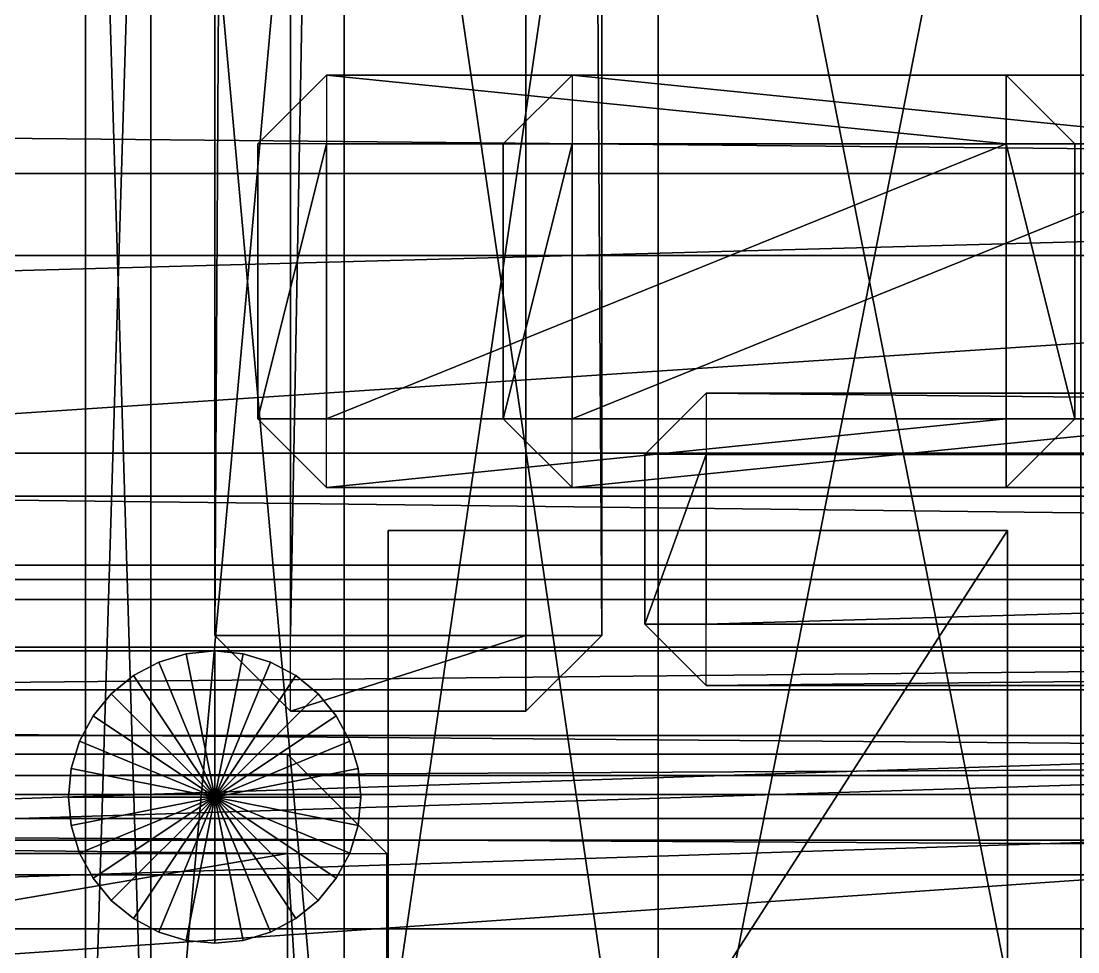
# Model space of a CAD drawing. Header units: millimetres. Extents: x -18 to 4450, y -985 to 970.
# Drawn here: x 2617.5 to 2740.3, y -783 to -674.7 of the extents above; entities that cross this region are included whole.
import ezdxf

# ---------------------------------------------------------------- set-up
doc = ezdxf.new("R2010")
doc.units = ezdxf.units.MM
for name, color, linetype in [('body__left_rear_outer_arch_rounded_skin_facet_7', 40, 'CONTINUOUS'), ('body__left_rear_quarter_panel', 40, 'CONTINUOUS'), ('body__left_rear_quarter_waist_tapered_surface', 40, 'CONTINUOUS'), ('body__left_rear_wheel_arch_shadow', 250, 'CONTINUOUS'), ('body__left_rocker_sill', 40, 'CONTINUOUS'), ('body__left_side_step_board', 7, 'CONTINUOUS'), ('body__left_tub_top_capping', 40, 'CONTINUOUS'), ('hard_top__left_hardtop_lower_side_roll_surface', 8, 'CONTINUOUS'), ('hard_top__left_hardtop_side_panel', 40, 'CONTINUOUS'), ('hard_top__left_hardtop_side_tapered_upper_skin', 40, 'CONTINUOUS'), ('hard_top__rear_hardtop_roof_rib', 7, 'CONTINUOUS'), ('hard_top__rear_left_hardtop_vertical_frame', 9, 'CONTINUOUS'), ('hard_top__white_hardtop_crowned_roof_skin', 7, 'CONTINUOUS'), ('hard_top__white_hardtop_roof', 7, 'CONTINUOUS'), ('interior__rear_left_seat_right_rail', 9, 'CONTINUOUS'), ('running_gear__rear_left_mud_tire_outer_lug_10', 250, 'CONTINUOUS'), ('running_gear__rear_left_mud_tire_outer_lug_8', 250, 'CONTINUOUS'), ('running_gear__rear_left_mud_tire_outer_lug_9', 250, 'CONTINUOUS'), ('running_gear__rear_left_tire_tire', 250, 'CONTINUOUS')]:
    doc.layers.add(name, color=color, linetype=linetype)

msp = doc.modelspace()

# ---------------------------------------------------------------- linework, layer by layer
at = {"layer": 'body__left_rear_outer_arch_rounded_skin_facet_7'}
for points in [[(2660.173416, -846.000016, 688.000023), (2660.173416, -734.000027, 688.000023), (2732.173443, -734.000027, 688.000023)], [(2660.173416, -846.000016, 688.000023), (2732.173443, -734.000027, 688.000023), (2732.173443, -846.000016, 688.000023)], [(2660.173416, -846.000016, 683.960915), (2732.173443, -846.000016, 683.960915), (2732.173443, -734.000027, 683.960915)], [(2660.173416, -846.000016, 683.960915), (2732.173443, -734.000027, 683.960915), (2660.173416, -734.000027, 683.960915)], [(2660.173416, -846.000016, 688.000023), (2660.173416, -846.000016, 683.960915), (2660.173416, -734.000027, 683.960915)], [(2660.173416, -846.000016, 688.000023), (2660.173416, -734.000027, 683.960915), (2660.173416, -734.000027, 688.000023)], [(2660.173416, -734.000027, 688.000023), (2660.173416, -734.000027, 683.960915), (2732.173443, -734.000027, 683.960915)], [(2660.173416, -734.000027, 688.000023), (2732.173443, -734.000027, 683.960915), (2732.173443, -734.000027, 688.000023)], [(2732.173443, -734.000027, 688.000023), (2732.173443, -734.000027, 683.960915), (2732.173443, -846.000016, 683.960915)], [(2732.173443, -734.000027, 688.000023), (2732.173443, -846.000016, 683.960915), (2732.173443, -846.000016, 688.000023)]]:
    msp.add_3dface(points, dxfattribs=at)
at = {"layer": 'body__left_rear_quarter_panel'}
for points in [[(2154.700041, -725.000024, 739.700019), (2154.700041, -725.000024, 1320.299983), (3395.299911, -725.000024, 1320.299983)], [(2154.700041, -725.000024, 739.700019), (3395.299911, -725.000024, 1320.299983), (3395.299911, -725.000024, 739.700019)], [(2154.700041, -725.000024, 739.700019), (2154.700041, -739.700019, 725.000024), (3395.299911, -739.700019, 725.000024)], [(2154.700041, -725.000024, 739.700019), (3395.299911, -739.700019, 725.000024), (3395.299911, -725.000024, 739.700019)], [(2154.700041, -725.000024, 1320.299983), (2154.700041, -739.700019, 1335.000038), (3395.299911, -739.700019, 1335.000038)], [(2154.700041, -725.000024, 1320.299983), (3395.299911, -739.700019, 1335.000038), (3395.299911, -725.000024, 1320.299983)], [(2154.700041, -780.300021, 1335.000038), (3395.299911, -780.300021, 1335.000038), (3395.299911, -739.700019, 1335.000038)], [(2154.700041, -780.300021, 1335.000038), (3395.299911, -739.700019, 1335.000038), (2154.700041, -739.700019, 1335.000038)], [(2154.700041, -780.300021, 725.000024), (2154.700041, -739.700019, 725.000024), (3395.299911, -739.700019, 725.000024)], [(2154.700041, -780.300021, 725.000024), (3395.299911, -739.700019, 725.000024), (3395.299911, -780.300021, 725.000024)], [(2154.700041, -795.000017, 739.700019), (2154.700041, -780.300021, 725.000024), (3395.299911, -780.300021, 725.000024)], [(2154.700041, -795.000017, 739.700019), (3395.299911, -780.300021, 725.000024), (3395.299911, -795.000017, 739.700019)], [(2154.700041, -795.000017, 1320.299983), (2154.700041, -780.300021, 1335.000038), (3395.299911, -780.300021, 1335.000038)], [(2154.700041, -795.000017, 1320.299983), (3395.299911, -780.300021, 1335.000038), (3395.299911, -795.000017, 1320.299983)]]:
    msp.add_3dface(points, dxfattribs=at)
at = {"layer": 'body__left_rear_quarter_waist_tapered_surface'}
for points in [[(1942.000031, -829.999983, 723.999977), (1942.000031, -730.000019, 723.999977), (3384.99999, -730.000019, 745.999992)], [(1942.000031, -829.999983, 723.999977), (3384.99999, -730.000019, 745.999992), (3384.99999, -829.999983, 745.999992)], [(1942.000031, -829.999983, 1304.999948), (3384.99999, -829.999983, 1277.999997), (3384.99999, -730.000019, 1277.999997)], [(1942.000031, -829.999983, 1304.999948), (3384.99999, -730.000019, 1277.999997), (1942.000031, -730.000019, 1304.999948)], [(1942.000031, -730.000019, 723.999977), (1942.000031, -730.000019, 1304.999948), (3384.99999, -730.000019, 1277.999997)], [(1942.000031, -730.000019, 723.999977), (3384.99999, -730.000019, 1277.999997), (3384.99999, -730.000019, 745.999992)]]:
    msp.add_3dface(points, dxfattribs=at)
at = {"layer": 'body__left_rear_wheel_arch_shadow'}
for points in [[(2690.000057, -725.139976, 752.139986), (2697.139978, -717.999995, 752.139986), (2697.139978, -717.999995, 1147.86005)], [(2690.000057, -725.139976, 752.139986), (2697.139978, -717.999995, 1147.86005), (2690.000057, -725.139976, 1147.86005)], [(2690.000057, -725.139976, 752.139986), (2697.139978, -717.999995, 752.139986), (2697.139978, -725.139976, 745.000005)], [(2690.000057, -725.139976, 1147.86005), (2697.139978, -717.999995, 1147.86005), (2697.139978, -725.139976, 1154.999971)], [(2697.139978, -717.999995, 752.139986), (2697.139978, -717.999995, 1147.86005), (3372.859955, -717.999995, 1147.86005)], [(2697.139978, -717.999995, 752.139986), (3372.859955, -717.999995, 1147.86005), (3372.859955, -717.999995, 752.139986)], [(2697.139978, -717.999995, 752.139986), (2697.139978, -725.139976, 745.000005), (3372.859955, -725.139976, 745.000005)], [(2697.139978, -717.999995, 752.139986), (3372.859955, -725.139976, 745.000005), (3372.859955, -717.999995, 752.139986)], [(2697.139978, -717.999995, 1147.86005), (2697.139978, -725.139976, 1154.999971), (3372.859955, -725.139976, 1154.999971)], [(2697.139978, -717.999995, 1147.86005), (3372.859955, -725.139976, 1154.999971), (3372.859955, -717.999995, 1147.86005)], [(2690.000057, -744.859993, 752.139986), (2690.000057, -744.859993, 1147.86005), (2690.000057, -725.139976, 1147.86005)], [(2690.000057, -744.859993, 752.139986), (2690.000057, -725.139976, 1147.86005), (2690.000057, -725.139976, 752.139986)], [(2690.000057, -744.859993, 752.139986), (2697.139978, -744.859993, 745.000005), (2697.139978, -725.139976, 745.000005)], [(2690.000057, -744.859993, 752.139986), (2697.139978, -725.139976, 745.000005), (2690.000057, -725.139976, 752.139986)], [(2690.000057, -744.859993, 1147.86005), (2697.139978, -744.859993, 1154.999971), (2697.139978, -725.139976, 1154.999971)], [(2690.000057, -744.859993, 1147.86005), (2697.139978, -725.139976, 1154.999971), (2690.000057, -725.139976, 1147.86005)], [(2697.139978, -744.859993, 1154.999971), (3372.859955, -744.859993, 1154.999971), (3372.859955, -725.139976, 1154.999971)], [(2697.139978, -744.859993, 1154.999971), (3372.859955, -725.139976, 1154.999971), (2697.139978, -725.139976, 1154.999971)], [(2697.139978, -744.859993, 745.000005), (2697.139978, -725.139976, 745.000005), (3372.859955, -725.139976, 745.000005)], [(2697.139978, -744.859993, 745.000005), (3372.859955, -725.139976, 745.000005), (3372.859955, -744.859993, 745.000005)], [(2690.000057, -744.859993, 752.139986), (2697.139978, -751.999974, 752.139986), (2697.139978, -751.999974, 1147.86005)], [(2690.000057, -744.859993, 752.139986), (2697.139978, -751.999974, 1147.86005), (2690.000057, -744.859993, 1147.86005)], [(2690.000057, -744.859993, 752.139986), (2697.139978, -751.999974, 752.139986), (2697.139978, -744.859993, 745.000005)], [(2690.000057, -744.859993, 1147.86005), (2697.139978, -751.999974, 1147.86005), (2697.139978, -744.859993, 1154.999971)], [(2697.139978, -751.999974, 752.139986), (2697.139978, -744.859993, 745.000005), (3372.859955, -744.859993, 745.000005)], [(2697.139978, -751.999974, 752.139986), (3372.859955, -744.859993, 745.000005), (3372.859955, -751.999974, 752.139986)], [(2697.139978, -751.999974, 1147.86005), (2697.139978, -744.859993, 1154.999971), (3372.859955, -744.859993, 1154.999971)], [(2697.139978, -751.999974, 1147.86005), (3372.859955, -744.859993, 1154.999971), (3372.859955, -751.999974, 1147.86005)], [(2697.139978, -751.999974, 752.139986), (3372.859955, -751.999974, 752.139986), (3372.859955, -751.999974, 1147.86005)], [(2697.139978, -751.999974, 752.139986), (3372.859955, -751.999974, 1147.86005), (2697.139978, -751.999974, 1147.86005)]]:
    msp.add_3dface(points, dxfattribs=at)
at = {"layer": 'body__left_rocker_sill'}
for points in [[(1019.950032, -672.500014, 684.949994), (1019.950032, -692.449987, 665.000021), (3030.050039, -692.449987, 665.000021)], [(1019.950032, -672.500014, 684.949994), (3030.050039, -692.449987, 665.000021), (3030.050039, -672.500014, 684.949994)], [(1019.950032, -672.500014, 800.05002), (1019.950032, -692.449987, 819.999993), (3030.050039, -692.449987, 819.999993)], [(1019.950032, -672.500014, 800.05002), (3030.050039, -692.449987, 819.999993), (3030.050039, -672.500014, 800.05002)], [(1019.950032, -747.550011, 819.999993), (3030.050039, -747.550011, 819.999993), (3030.050039, -692.449987, 819.999993)], [(1019.950032, -747.550011, 819.999993), (3030.050039, -692.449987, 819.999993), (1019.950032, -692.449987, 819.999993)], [(1019.950032, -747.550011, 665.000021), (1019.950032, -692.449987, 665.000021), (3030.050039, -692.449987, 665.000021)], [(1019.950032, -747.550011, 665.000021), (3030.050039, -692.449987, 665.000021), (3030.050039, -747.550011, 665.000021)], [(1019.950032, -767.499983, 684.949994), (1019.950032, -747.550011, 665.000021), (3030.050039, -747.550011, 665.000021)], [(1019.950032, -767.499983, 684.949994), (3030.050039, -747.550011, 665.000021), (3030.050039, -767.499983, 684.949994)], [(1019.950032, -767.499983, 800.05002), (1019.950032, -747.550011, 819.999993), (3030.050039, -747.550011, 819.999993)], [(1019.950032, -767.499983, 800.05002), (3030.050039, -747.550011, 819.999993), (3030.050039, -767.499983, 800.05002)], [(1019.950032, -767.499983, 684.949994), (3030.050039, -767.499983, 684.949994), (3030.050039, -767.499983, 800.05002)], [(1019.950032, -767.499983, 684.949994), (3030.050039, -767.499983, 800.05002), (1019.950032, -767.499983, 800.05002)]]:
    msp.add_3dface(points, dxfattribs=at)
at = {"layer": 'body__left_side_step_board'}
for points in [[(1551.550031, -759.99999, 631.550014), (1551.550031, -759.99999, 663.450003), (2648.449898, -759.99999, 663.450003)], [(1551.550031, -759.99999, 631.550014), (2648.449898, -759.99999, 663.450003), (2648.449898, -759.99999, 631.550014)], [(1551.550031, -759.99999, 631.550014), (1551.550031, -771.55, 620.000005), (2648.449898, -771.55, 620.000005)], [(1551.550031, -759.99999, 631.550014), (2648.449898, -771.55, 620.000005), (2648.449898, -759.99999, 631.550014)], [(1551.550031, -759.99999, 663.450003), (1551.550031, -771.55, 675.000012), (2648.449898, -771.55, 675.000012)], [(1551.550031, -759.99999, 663.450003), (2648.449898, -771.55, 675.000012), (2648.449898, -759.99999, 663.450003)], [(2660.000086, -771.55, 631.550014), (2648.449898, -759.99999, 631.550014), (2648.449898, -759.99999, 663.450003)], [(2660.000086, -771.55, 631.550014), (2648.449898, -759.99999, 663.450003), (2660.000086, -771.55, 663.450003)], [(2660.000086, -771.55, 631.550014), (2648.449898, -759.99999, 631.550014), (2648.449898, -771.55, 620.000005)], [(2660.000086, -771.55, 663.450003), (2648.449898, -759.99999, 663.450003), (2648.449898, -771.55, 675.000012)], [(1551.550031, -958.450019, 675.000012), (2648.449898, -958.450019, 675.000012), (2648.449898, -771.55, 675.000012)], [(1551.550031, -958.450019, 675.000012), (2648.449898, -771.55, 675.000012), (1551.550031, -771.55, 675.000012)], [(1551.550031, -958.450019, 620.000005), (1551.550031, -771.55, 620.000005), (2648.449898, -771.55, 620.000005)], [(1551.550031, -958.450019, 620.000005), (2648.449898, -771.55, 620.000005), (2648.449898, -958.450019, 620.000005)], [(2660.000086, -958.450019, 631.550014), (2648.449898, -958.450019, 620.000005), (2648.449898, -771.55, 620.000005)], [(2660.000086, -958.450019, 631.550014), (2648.449898, -771.55, 620.000005), (2660.000086, -771.55, 631.550014)], [(2660.000086, -958.450019, 663.450003), (2648.449898, -958.450019, 675.000012), (2648.449898, -771.55, 675.000012)], [(2660.000086, -958.450019, 663.450003), (2648.449898, -771.55, 675.000012), (2660.000086, -771.55, 663.450003)], [(2660.000086, -958.450019, 631.550014), (2660.000086, -771.55, 631.550014), (2660.000086, -771.55, 663.450003)], [(2660.000086, -958.450019, 631.550014), (2660.000086, -771.55, 663.450003), (2660.000086, -958.450019, 663.450003)]]:
    msp.add_3dface(points, dxfattribs=at)
at = {"layer": 'body__left_tub_top_capping'}
for points in [[(1972.180009, -752.499998, 1334.179997), (1972.180009, -752.499998, 1367.820024), (3477.81992, -752.499998, 1367.820024)], [(1972.180009, -752.499998, 1334.179997), (3477.81992, -752.499998, 1367.820024), (3477.81992, -752.499998, 1334.179997)], [(1972.180009, -752.499998, 1334.179997), (1972.180009, -764.680028, 1322.000027), (3477.81992, -764.680028, 1322.000027)], [(1972.180009, -752.499998, 1334.179997), (3477.81992, -764.680028, 1322.000027), (3477.81992, -752.499998, 1334.179997)], [(1972.180009, -752.499998, 1367.820024), (1972.180009, -764.680028, 1379.999995), (3477.81992, -764.680028, 1379.999995)], [(1972.180009, -752.499998, 1367.820024), (3477.81992, -764.680028, 1379.999995), (3477.81992, -752.499998, 1367.820024)], [(1972.180009, -845.319986, 1379.999995), (3477.81992, -845.319986, 1379.999995), (3477.81992, -764.680028, 1379.999995)], [(1972.180009, -845.319986, 1379.999995), (3477.81992, -764.680028, 1379.999995), (1972.180009, -764.680028, 1379.999995)], [(1972.180009, -845.319986, 1322.000027), (1972.180009, -764.680028, 1322.000027), (3477.81992, -764.680028, 1322.000027)], [(1972.180009, -845.319986, 1322.000027), (3477.81992, -764.680028, 1322.000027), (3477.81992, -845.319986, 1322.000027)]]:
    msp.add_3dface(points, dxfattribs=at)
at = {"layer": 'hard_top__left_hardtop_lower_side_roll_surface'}
for points in [[(1225.000024, -811.999977, 1259.99999), (1225.000024, -741.999984, 1259.99999), (3414.999962, -741.999984, 1258.000016)], [(1225.000024, -811.999977, 1259.99999), (3414.999962, -741.999984, 1258.000016), (3414.999962, -811.999977, 1258.000016)], [(1225.000024, -811.999977, 1345.000029), (3414.999962, -811.999977, 1332.000017), (3414.999962, -741.999984, 1332.000017)], [(1225.000024, -811.999977, 1345.000029), (3414.999962, -741.999984, 1332.000017), (1225.000024, -741.999984, 1345.000029)], [(1225.000024, -741.999984, 1259.99999), (1225.000024, -741.999984, 1345.000029), (3414.999962, -741.999984, 1332.000017)], [(1225.000024, -741.999984, 1259.99999), (3414.999962, -741.999984, 1332.000017), (3414.999962, -741.999984, 1258.000016)]]:
    msp.add_3dface(points, dxfattribs=at)
at = {"layer": 'hard_top__left_hardtop_side_panel'}
for points in [[(1251.549959, -762.499988, 1331.550002), (1251.549959, -762.499988, 1898.450017), (3428.450108, -762.499988, 1898.450017)], [(1251.549959, -762.499988, 1331.550002), (3428.450108, -762.499988, 1898.450017), (3428.450108, -762.499988, 1331.550002)], [(1251.549959, -762.499988, 1331.550002), (1251.549959, -774.049997, 1320.000052), (3428.450108, -774.049997, 1320.000052)], [(1251.549959, -762.499988, 1331.550002), (3428.450108, -774.049997, 1320.000052), (3428.450108, -762.499988, 1331.550002)], [(1251.549959, -762.499988, 1898.450017), (1251.549959, -774.049997, 1909.999967), (3428.450108, -774.049997, 1909.999967)], [(1251.549959, -762.499988, 1898.450017), (3428.450108, -774.049997, 1909.999967), (3428.450108, -762.499988, 1898.450017)], [(1251.549959, -805.949986, 1909.999967), (3428.450108, -805.949986, 1909.999967), (3428.450108, -774.049997, 1909.999967)], [(1251.549959, -805.949986, 1909.999967), (3428.450108, -774.049997, 1909.999967), (1251.549959, -774.049997, 1909.999967)], [(1251.549959, -805.949986, 1320.000052), (1251.549959, -774.049997, 1320.000052), (3428.450108, -774.049997, 1320.000052)], [(1251.549959, -805.949986, 1320.000052), (3428.450108, -774.049997, 1320.000052), (3428.450108, -805.949986, 1320.000052)]]:
    msp.add_3dface(points, dxfattribs=at)
at = {"layer": 'hard_top__left_hardtop_side_tapered_upper_skin'}
for points in [[(1212.000012, -819.999993, 1307.999969), (1212.000012, -748.000026, 1307.999969), (3424.999952, -748.000026, 1299.999952)], [(1212.000012, -819.999993, 1307.999969), (3424.999952, -748.000026, 1299.999952), (3424.999952, -819.999993, 1299.999952)], [(1212.000012, -819.999993, 1789.999962), (3424.999952, -819.999993, 1781.999946), (3424.999952, -748.000026, 1781.999946)], [(1212.000012, -819.999993, 1789.999962), (3424.999952, -748.000026, 1781.999946), (1212.000012, -748.000026, 1789.999962)], [(1212.000012, -748.000026, 1307.999969), (1212.000012, -748.000026, 1789.999962), (3424.999952, -748.000026, 1781.999946)], [(1212.000012, -748.000026, 1307.999969), (3424.999952, -748.000026, 1781.999946), (3424.999952, -748.000026, 1299.999952)]]:
    msp.add_3dface(points, dxfattribs=at)
at = {"layer": 'hard_top__rear_hardtop_roof_rib'}
for points in [[(2640.000105, -746.179998, 1818.82), (2640.000105, -746.179998, 1843.179941), (2640.000105, 746.179998, 1843.179941)], [(2640.000105, -746.179998, 1818.82), (2640.000105, 746.179998, 1843.179941), (2640.000105, 746.179998, 1818.82)], [(2640.000105, -746.179998, 1818.82), (2648.819923, -746.179998, 1809.999943), (2648.819923, 746.179998, 1809.999943)], [(2640.000105, -746.179998, 1818.82), (2648.819923, 746.179998, 1809.999943), (2640.000105, 746.179998, 1818.82)], [(2640.000105, -746.179998, 1843.179941), (2648.819923, -746.179998, 1851.999998), (2648.819923, 746.179998, 1851.999998)], [(2640.000105, -746.179998, 1843.179941), (2648.819923, 746.179998, 1851.999998), (2640.000105, 746.179998, 1843.179941)], [(2648.819923, -746.179998, 1851.999998), (2676.179886, -746.179998, 1851.999998), (2676.179886, 746.179998, 1851.999998)], [(2648.819923, -746.179998, 1851.999998), (2676.179886, 746.179998, 1851.999998), (2648.819923, 746.179998, 1851.999998)], [(2648.819923, -746.179998, 1809.999943), (2648.819923, 746.179998, 1809.999943), (2676.179886, 746.179998, 1809.999943)], [(2648.819923, -746.179998, 1809.999943), (2676.179886, 746.179998, 1809.999943), (2676.179886, -746.179998, 1809.999943)], [(2684.999943, -746.179998, 1818.82), (2676.179886, -746.179998, 1809.999943), (2676.179886, 746.179998, 1809.999943)], [(2684.999943, -746.179998, 1818.82), (2676.179886, 746.179998, 1809.999943), (2684.999943, 746.179998, 1818.82)], [(2684.999943, -746.179998, 1843.179941), (2676.179886, -746.179998, 1851.999998), (2676.179886, 746.179998, 1851.999998)], [(2684.999943, -746.179998, 1843.179941), (2676.179886, 746.179998, 1851.999998), (2684.999943, 746.179998, 1843.179941)], [(2684.999943, -746.179998, 1818.82), (2684.999943, 746.179998, 1818.82), (2684.999943, 746.179998, 1843.179941)], [(2684.999943, -746.179998, 1818.82), (2684.999943, 746.179998, 1843.179941), (2684.999943, -746.179998, 1843.179941)], [(2640.000105, -746.179998, 1818.82), (2648.819923, -754.999995, 1818.82), (2648.819923, -754.999995, 1843.179941)], [(2640.000105, -746.179998, 1818.82), (2648.819923, -754.999995, 1843.179941), (2640.000105, -746.179998, 1843.179941)], [(2640.000105, -746.179998, 1818.82), (2648.819923, -754.999995, 1818.82), (2648.819923, -746.179998, 1809.999943)], [(2640.000105, -746.179998, 1843.179941), (2648.819923, -754.999995, 1843.179941), (2648.819923, -746.179998, 1851.999998)], [(2648.819923, -754.999995, 1818.82), (2648.819923, -746.179998, 1809.999943), (2676.179886, -746.179998, 1809.999943)], [(2648.819923, -754.999995, 1818.82), (2676.179886, -746.179998, 1809.999943), (2676.179886, -754.999995, 1818.82)], [(2648.819923, -754.999995, 1843.179941), (2648.819923, -746.179998, 1851.999998), (2676.179886, -746.179998, 1851.999998)], [(2648.819923, -754.999995, 1843.179941), (2676.179886, -746.179998, 1851.999998), (2676.179886, -754.999995, 1843.179941)], [(2684.999943, -746.179998, 1818.82), (2676.179886, -754.999995, 1818.82), (2676.179886, -754.999995, 1843.179941)], [(2684.999943, -746.179998, 1818.82), (2676.179886, -754.999995, 1843.179941), (2684.999943, -746.179998, 1843.179941)], [(2684.999943, -746.179998, 1818.82), (2676.179886, -754.999995, 1818.82), (2676.179886, -746.179998, 1809.999943)], [(2684.999943, -746.179998, 1843.179941), (2676.179886, -754.999995, 1843.179941), (2676.179886, -746.179998, 1851.999998)], [(2648.819923, -754.999995, 1818.82), (2676.179886, -754.999995, 1818.82), (2676.179886, -754.999995, 1843.179941)], [(2648.819923, -754.999995, 1818.82), (2676.179886, -754.999995, 1843.179941), (2648.819923, -754.999995, 1843.179941)]]:
    msp.add_3dface(points, dxfattribs=at)
at = {"layer": 'hard_top__rear_left_hardtop_vertical_frame'}
for points in [[(2640.000105, -748.000026, 1129.999995), (2640.000105, -748.000026, 1769.999981), (2636.683464, -748.326659, 1769.999981)], [(2640.000105, -748.000026, 1129.999995), (2636.683464, -748.326659, 1769.999981), (2636.683464, -748.326659, 1129.999995)], [(2640.000105, -764.999986, 1129.999995), (2636.683464, -748.326659, 1129.999995), (2640.000105, -748.000026, 1129.999995)], [(2640.000105, -764.999986, 1769.999981), (2640.000105, -748.000026, 1769.999981), (2636.683464, -748.326659, 1769.999981)], [(2643.316507, -748.326659, 1129.999995), (2643.316507, -748.326659, 1769.999981), (2640.000105, -748.000026, 1769.999981)], [(2643.316507, -748.326659, 1129.999995), (2640.000105, -748.000026, 1769.999981), (2640.000105, -748.000026, 1129.999995)], [(2640.000105, -764.999986, 1129.999995), (2640.000105, -748.000026, 1129.999995), (2643.316507, -748.326659, 1129.999995)], [(2640.000105, -764.999986, 1769.999981), (2643.316507, -748.326659, 1769.999981), (2640.000105, -748.000026, 1769.999981)], [(2633.494377, -749.294043, 1129.999995), (2633.494377, -749.294043, 1769.999981), (2630.555391, -750.865042, 1769.999981)], [(2633.494377, -749.294043, 1129.999995), (2630.555391, -750.865042, 1769.999981), (2630.555391, -750.865042, 1129.999995)], [(2640.000105, -764.999986, 1129.999995), (2630.555391, -750.865042, 1129.999995), (2633.494377, -749.294043, 1129.999995)], [(2640.000105, -764.999986, 1769.999981), (2633.494377, -749.294043, 1769.999981), (2630.555391, -750.865042, 1769.999981)], [(2636.683464, -748.326659, 1129.999995), (2636.683464, -748.326659, 1769.999981), (2633.494377, -749.294043, 1769.999981)], [(2636.683464, -748.326659, 1129.999995), (2633.494377, -749.294043, 1769.999981), (2633.494377, -749.294043, 1129.999995)], [(2640.000105, -764.999986, 1129.999995), (2633.494377, -749.294043, 1129.999995), (2636.683464, -748.326659, 1129.999995)], [(2640.000105, -764.999986, 1769.999981), (2636.683464, -748.326659, 1769.999981), (2633.494377, -749.294043, 1769.999981)], [(2640.000105, -764.999986, 1129.999995), (2643.316507, -748.326659, 1129.999995), (2646.505594, -749.294043, 1129.999995)], [(2640.000105, -764.999986, 1769.999981), (2646.505594, -749.294043, 1769.999981), (2643.316507, -748.326659, 1769.999981)], [(2640.000105, -764.999986, 1129.999995), (2646.505594, -749.294043, 1129.999995), (2649.44458, -750.865042, 1129.999995)], [(2640.000105, -764.999986, 1769.999981), (2649.44458, -750.865042, 1769.999981), (2646.505594, -749.294043, 1769.999981)], [(2646.505594, -749.294043, 1129.999995), (2646.505594, -749.294043, 1769.999981), (2643.316507, -748.326659, 1769.999981)], [(2646.505594, -749.294043, 1129.999995), (2643.316507, -748.326659, 1769.999981), (2643.316507, -748.326659, 1129.999995)], [(2649.44458, -750.865042, 1129.999995), (2649.44458, -750.865042, 1769.999981), (2646.505594, -749.294043, 1769.999981)], [(2649.44458, -750.865042, 1129.999995), (2646.505594, -749.294043, 1769.999981), (2646.505594, -749.294043, 1129.999995)], [(2630.555391, -750.865042, 1129.999995), (2630.555391, -750.865042, 1769.999981), (2627.979279, -752.979159, 1769.999981)], [(2630.555391, -750.865042, 1129.999995), (2627.979279, -752.979159, 1769.999981), (2627.979279, -752.979159, 1129.999995)], [(2640.000105, -764.999986, 1129.999995), (2627.979279, -752.979159, 1129.999995), (2630.555391, -750.865042, 1129.999995)], [(2640.000105, -764.999986, 1769.999981), (2630.555391, -750.865042, 1769.999981), (2627.979279, -752.979159, 1769.999981)], [(2640.000105, -764.999986, 1129.999995), (2649.44458, -750.865042, 1129.999995), (2652.020931, -752.979159, 1129.999995)], [(2640.000105, -764.999986, 1769.999981), (2652.020931, -752.979159, 1769.999981), (2649.44458, -750.865042, 1769.999981)], [(2652.020931, -752.979159, 1129.999995), (2652.020931, -752.979159, 1769.999981), (2649.44458, -750.865042, 1769.999981)], [(2652.020931, -752.979159, 1129.999995), (2649.44458, -750.865042, 1769.999981), (2649.44458, -750.865042, 1129.999995)], [(2627.979279, -752.979159, 1129.999995), (2627.979279, -752.979159, 1769.999981), (2625.864983, -755.555332, 1769.999981)], [(2627.979279, -752.979159, 1129.999995), (2625.864983, -755.555332, 1769.999981), (2625.864983, -755.555332, 1129.999995)], [(2640.000105, -764.999986, 1129.999995), (2625.864983, -755.555332, 1129.999995), (2627.979279, -752.979159, 1129.999995)], [(2640.000105, -764.999986, 1769.999981), (2627.979279, -752.979159, 1769.999981), (2625.864983, -755.555332, 1769.999981)], [(2640.000105, -764.999986, 1129.999995), (2652.020931, -752.979159, 1129.999995), (2654.134989, -755.555332, 1129.999995)], [(2640.000105, -764.999986, 1769.999981), (2654.134989, -755.555332, 1769.999981), (2652.020931, -752.979159, 1769.999981)], [(2654.134989, -755.555332, 1129.999995), (2654.134989, -755.555332, 1769.999981), (2652.020931, -752.979159, 1769.999981)], [(2654.134989, -755.555332, 1129.999995), (2652.020931, -752.979159, 1769.999981), (2652.020931, -752.979159, 1129.999995)], [(2625.864983, -755.555332, 1129.999995), (2625.864983, -755.555332, 1769.999981), (2624.294043, -758.494377, 1769.999981)], [(2625.864983, -755.555332, 1129.999995), (2624.294043, -758.494377, 1769.999981), (2624.294043, -758.494377, 1129.999995)], [(2640.000105, -764.999986, 1129.999995), (2624.294043, -758.494377, 1129.999995), (2625.864983, -755.555332, 1129.999995)], [(2640.000105, -764.999986, 1769.999981), (2625.864983, -755.555332, 1769.999981), (2624.294043, -758.494377, 1769.999981)], [(2640.000105, -764.999986, 1129.999995), (2654.134989, -755.555332, 1129.999995), (2655.705929, -758.494377, 1129.999995)], [(2640.000105, -764.999986, 1769.999981), (2655.705929, -758.494377, 1769.999981), (2654.134989, -755.555332, 1769.999981)], [(2655.705929, -758.494377, 1129.999995), (2655.705929, -758.494377, 1769.999981), (2654.134989, -755.555332, 1769.999981)], [(2655.705929, -758.494377, 1129.999995), (2654.134989, -755.555332, 1769.999981), (2654.134989, -755.555332, 1129.999995)], [(2624.294043, -758.494377, 1129.999995), (2624.294043, -758.494377, 1769.999981), (2623.32654, -761.683464, 1769.999981)], [(2624.294043, -758.494377, 1129.999995), (2623.32654, -761.683464, 1769.999981), (2623.32654, -761.683464, 1129.999995)], [(2640.000105, -764.999986, 1129.999995), (2623.32654, -761.683464, 1129.999995), (2624.294043, -758.494377, 1129.999995)], [(2640.000105, -764.999986, 1769.999981), (2624.294043, -758.494377, 1769.999981), (2623.32654, -761.683464, 1769.999981)], [(2640.000105, -764.999986, 1129.999995), (2655.705929, -758.494377, 1129.999995), (2656.673431, -761.683464, 1129.999995)], [(2640.000105, -764.999986, 1769.999981), (2656.673431, -761.683464, 1769.999981), (2655.705929, -758.494377, 1769.999981)], [(2656.673431, -761.683464, 1129.999995), (2656.673431, -761.683464, 1769.999981), (2655.705929, -758.494377, 1769.999981)], [(2656.673431, -761.683464, 1129.999995), (2655.705929, -758.494377, 1769.999981), (2655.705929, -758.494377, 1129.999995)], [(2623.32654, -761.683464, 1129.999995), (2623.32654, -761.683464, 1769.999981), (2622.999907, -764.999986, 1769.999981)], [(2623.32654, -761.683464, 1129.999995), (2622.999907, -764.999986, 1769.999981), (2622.999907, -764.999986, 1129.999995)], [(2640.000105, -764.999986, 1129.999995), (2622.999907, -764.999986, 1129.999995), (2623.32654, -761.683464, 1129.999995)], [(2640.000105, -764.999986, 1769.999981), (2623.32654, -761.683464, 1769.999981), (2622.999907, -764.999986, 1769.999981)], [(2640.000105, -764.999986, 1129.999995), (2656.673431, -761.683464, 1129.999995), (2657.000065, -764.999986, 1129.999995)], [(2640.000105, -764.999986, 1769.999981), (2657.000065, -764.999986, 1769.999981), (2656.673431, -761.683464, 1769.999981)], [(2657.000065, -764.999986, 1129.999995), (2657.000065, -764.999986, 1769.999981), (2656.673431, -761.683464, 1769.999981)], [(2657.000065, -764.999986, 1129.999995), (2656.673431, -761.683464, 1769.999981), (2656.673431, -761.683464, 1129.999995)], [(2622.999907, -764.999986, 1129.999995), (2622.999907, -764.999986, 1769.999981), (2623.32654, -768.316507, 1769.999981)], [(2622.999907, -764.999986, 1129.999995), (2623.32654, -768.316507, 1769.999981), (2623.32654, -768.316507, 1129.999995)], [(2640.000105, -764.999986, 1129.999995), (2623.32654, -768.316507, 1129.999995), (2622.999907, -764.999986, 1129.999995)], [(2640.000105, -764.999986, 1769.999981), (2622.999907, -764.999986, 1769.999981), (2623.32654, -768.316507, 1769.999981)], [(2640.000105, -764.999986, 1129.999995), (2624.294043, -771.505594, 1129.999995), (2623.32654, -768.316507, 1129.999995)], [(2640.000105, -764.999986, 1769.999981), (2623.32654, -768.316507, 1769.999981), (2624.294043, -771.505594, 1769.999981)], [(2640.000105, -764.999986, 1129.999995), (2625.864983, -774.444699, 1129.999995), (2624.294043, -771.505594, 1129.999995)], [(2640.000105, -764.999986, 1769.999981), (2624.294043, -771.505594, 1769.999981), (2625.864983, -774.444699, 1769.999981)], [(2640.000105, -764.999986, 1129.999995), (2627.979279, -777.020812, 1129.999995), (2625.864983, -774.444699, 1129.999995)], [(2640.000105, -764.999986, 1769.999981), (2625.864983, -774.444699, 1769.999981), (2627.979279, -777.020812, 1769.999981)], [(2640.000105, -764.999986, 1129.999995), (2630.555391, -779.134989, 1129.999995), (2627.979279, -777.020812, 1129.999995)], [(2640.000105, -764.999986, 1769.999981), (2627.979279, -777.020812, 1769.999981), (2630.555391, -779.134989, 1769.999981)], [(2640.000105, -764.999986, 1129.999995), (2633.494377, -780.705929, 1129.999995), (2630.555391, -779.134989, 1129.999995)], [(2640.000105, -764.999986, 1769.999981), (2630.555391, -779.134989, 1769.999981), (2633.494377, -780.705929, 1769.999981)], [(2640.000105, -764.999986, 1129.999995), (2636.683464, -781.673372, 1129.999995), (2633.494377, -780.705929, 1129.999995)], [(2640.000105, -764.999986, 1769.999981), (2633.494377, -780.705929, 1769.999981), (2636.683464, -781.673372, 1769.999981)], [(2640.000105, -764.999986, 1129.999995), (2640.000105, -782.000005, 1129.999995), (2636.683464, -781.673372, 1129.999995)], [(2640.000105, -764.999986, 1769.999981), (2636.683464, -781.673372, 1769.999981), (2640.000105, -782.000005, 1769.999981)], [(2640.000105, -764.999986, 1129.999995), (2643.316507, -781.673372, 1129.999995), (2640.000105, -782.000005, 1129.999995)], [(2640.000105, -764.999986, 1769.999981), (2640.000105, -782.000005, 1769.999981), (2643.316507, -781.673372, 1769.999981)], [(2640.000105, -764.999986, 1129.999995), (2646.505594, -780.705929, 1129.999995), (2643.316507, -781.673372, 1129.999995)], [(2640.000105, -764.999986, 1769.999981), (2643.316507, -781.673372, 1769.999981), (2646.505594, -780.705929, 1769.999981)], [(2640.000105, -764.999986, 1129.999995), (2649.44458, -779.134989, 1129.999995), (2646.505594, -780.705929, 1129.999995)], [(2640.000105, -764.999986, 1769.999981), (2646.505594, -780.705929, 1769.999981), (2649.44458, -779.134989, 1769.999981)], [(2640.000105, -764.999986, 1129.999995), (2652.020931, -777.020812, 1129.999995), (2649.44458, -779.134989, 1129.999995)], [(2640.000105, -764.999986, 1769.999981), (2649.44458, -779.134989, 1769.999981), (2652.020931, -777.020812, 1769.999981)], [(2640.000105, -764.999986, 1129.999995), (2654.134989, -774.444699, 1129.999995), (2652.020931, -777.020812, 1129.999995)], [(2640.000105, -764.999986, 1769.999981), (2652.020931, -777.020812, 1769.999981), (2654.134989, -774.444699, 1769.999981)], [(2640.000105, -764.999986, 1129.999995), (2655.705929, -771.505594, 1129.999995), (2654.134989, -774.444699, 1129.999995)], [(2640.000105, -764.999986, 1769.999981), (2654.134989, -774.444699, 1769.999981), (2655.705929, -771.505594, 1769.999981)], [(2640.000105, -764.999986, 1129.999995), (2656.673431, -768.316507, 1129.999995), (2655.705929, -771.505594, 1129.999995)], [(2640.000105, -764.999986, 1769.999981), (2655.705929, -771.505594, 1769.999981), (2656.673431, -768.316507, 1769.999981)], [(2640.000105, -764.999986, 1129.999995), (2657.000065, -764.999986, 1129.999995), (2656.673431, -768.316507, 1129.999995)], [(2640.000105, -764.999986, 1769.999981), (2656.673431, -768.316507, 1769.999981), (2657.000065, -764.999986, 1769.999981)], [(2656.673431, -768.316507, 1129.999995), (2656.673431, -768.316507, 1769.999981), (2657.000065, -764.999986, 1769.999981)], [(2656.673431, -768.316507, 1129.999995), (2657.000065, -764.999986, 1769.999981), (2657.000065, -764.999986, 1129.999995)], [(2623.32654, -768.316507, 1129.999995), (2623.32654, -768.316507, 1769.999981), (2624.294043, -771.505594, 1769.999981)], [(2623.32654, -768.316507, 1129.999995), (2624.294043, -771.505594, 1769.999981), (2624.294043, -771.505594, 1129.999995)], [(2655.705929, -771.505594, 1129.999995), (2655.705929, -771.505594, 1769.999981), (2656.673431, -768.316507, 1769.999981)], [(2655.705929, -771.505594, 1129.999995), (2656.673431, -768.316507, 1769.999981), (2656.673431, -768.316507, 1129.999995)], [(2624.294043, -771.505594, 1129.999995), (2624.294043, -771.505594, 1769.999981), (2625.864983, -774.444699, 1769.999981)], [(2624.294043, -771.505594, 1129.999995), (2625.864983, -774.444699, 1769.999981), (2625.864983, -774.444699, 1129.999995)], [(2654.134989, -774.444699, 1129.999995), (2654.134989, -774.444699, 1769.999981), (2655.705929, -771.505594, 1769.999981)], [(2654.134989, -774.444699, 1129.999995), (2655.705929, -771.505594, 1769.999981), (2655.705929, -771.505594, 1129.999995)], [(2625.864983, -774.444699, 1129.999995), (2625.864983, -774.444699, 1769.999981), (2627.979279, -777.020812, 1769.999981)], [(2625.864983, -774.444699, 1129.999995), (2627.979279, -777.020812, 1769.999981), (2627.979279, -777.020812, 1129.999995)], [(2652.020931, -777.020812, 1129.999995), (2652.020931, -777.020812, 1769.999981), (2654.134989, -774.444699, 1769.999981)], [(2652.020931, -777.020812, 1129.999995), (2654.134989, -774.444699, 1769.999981), (2654.134989, -774.444699, 1129.999995)], [(2627.979279, -777.020812, 1129.999995), (2627.979279, -777.020812, 1769.999981), (2630.555391, -779.134989, 1769.999981)], [(2627.979279, -777.020812, 1129.999995), (2630.555391, -779.134989, 1769.999981), (2630.555391, -779.134989, 1129.999995)], [(2649.44458, -779.134989, 1129.999995), (2649.44458, -779.134989, 1769.999981), (2652.020931, -777.020812, 1769.999981)], [(2649.44458, -779.134989, 1129.999995), (2652.020931, -777.020812, 1769.999981), (2652.020931, -777.020812, 1129.999995)], [(2630.555391, -779.134989, 1129.999995), (2630.555391, -779.134989, 1769.999981), (2633.494377, -780.705929, 1769.999981)], [(2630.555391, -779.134989, 1129.999995), (2633.494377, -780.705929, 1769.999981), (2633.494377, -780.705929, 1129.999995)], [(2646.505594, -780.705929, 1129.999995), (2646.505594, -780.705929, 1769.999981), (2649.44458, -779.134989, 1769.999981)], [(2646.505594, -780.705929, 1129.999995), (2649.44458, -779.134989, 1769.999981), (2649.44458, -779.134989, 1129.999995)], [(2633.494377, -780.705929, 1129.999995), (2633.494377, -780.705929, 1769.999981), (2636.683464, -781.673372, 1769.999981)], [(2633.494377, -780.705929, 1129.999995), (2636.683464, -781.673372, 1769.999981), (2636.683464, -781.673372, 1129.999995)], [(2643.316507, -781.673372, 1129.999995), (2643.316507, -781.673372, 1769.999981), (2646.505594, -780.705929, 1769.999981)], [(2643.316507, -781.673372, 1129.999995), (2646.505594, -780.705929, 1769.999981), (2646.505594, -780.705929, 1129.999995)], [(2636.683464, -781.673372, 1129.999995), (2636.683464, -781.673372, 1769.999981), (2640.000105, -782.000005, 1769.999981)], [(2636.683464, -781.673372, 1129.999995), (2640.000105, -782.000005, 1769.999981), (2640.000105, -782.000005, 1129.999995)], [(2640.000105, -782.000005, 1129.999995), (2640.000105, -782.000005, 1769.999981), (2643.316507, -781.673372, 1769.999981)], [(2640.000105, -782.000005, 1129.999995), (2643.316507, -781.673372, 1769.999981), (2643.316507, -781.673372, 1129.999995)]]:
    msp.add_3dface(points, dxfattribs=at)
at = {"layer": 'hard_top__white_hardtop_crowned_roof_skin'}
for points in [[(1125, -759.99999, 1886.000037), (3440.000057, -759.99999, 1896.000028), (3440.000057, 0, 1942.000031)], [(1125, -759.99999, 1886.000037), (3440.000057, 0, 1942.000031), (1125, 0, 1932.000041)], [(1125, -759.99999, 1860.000014), (1125, 0, 1906.000018), (3440.000057, 0, 1916.000009)], [(1125, -759.99999, 1860.000014), (3440.000057, 0, 1916.000009), (3440.000057, -759.99999, 1870.000005)], [(1125, -759.99999, 1886.000037), (1125, -759.99999, 1860.000014), (3440.000057, -759.99999, 1870.000005)], [(1125, -759.99999, 1886.000037), (3440.000057, -759.99999, 1870.000005), (3440.000057, -759.99999, 1896.000028)]]:
    msp.add_3dface(points, dxfattribs=at)
at = {"layer": 'hard_top__white_hardtop_roof'}
for points in [[(1222.180009, -757.82001, 1896.000028), (3487.81991, -757.82001, 1896.000028), (3487.81991, 757.82001, 1896.000028)], [(1222.180009, -757.82001, 1896.000028), (3487.81991, 757.82001, 1896.000028), (1222.180009, 757.82001, 1896.000028)], [(1222.180009, -757.82001, 1838.000059), (1222.180009, 757.82001, 1838.000059), (3487.81991, 757.82001, 1838.000059)], [(1222.180009, -757.82001, 1838.000059), (3487.81991, 757.82001, 1838.000059), (3487.81991, -757.82001, 1838.000059)], [(1222.180009, -769.999981, 1850.18003), (1222.180009, -757.82001, 1838.000059), (3487.81991, -757.82001, 1838.000059)], [(1222.180009, -769.999981, 1850.18003), (3487.81991, -757.82001, 1838.000059), (3487.81991, -769.999981, 1850.18003)], [(1222.180009, -769.999981, 1883.820057), (1222.180009, -757.82001, 1896.000028), (3487.81991, -757.82001, 1896.000028)], [(1222.180009, -769.999981, 1883.820057), (3487.81991, -757.82001, 1896.000028), (3487.81991, -769.999981, 1883.820057)], [(1222.180009, -769.999981, 1850.18003), (3487.81991, -769.999981, 1850.18003), (3487.81991, -769.999981, 1883.820057)], [(1222.180009, -769.999981, 1850.18003), (3487.81991, -769.999981, 1883.820057), (1222.180009, -769.999981, 1883.820057)]]:
    msp.add_3dface(points, dxfattribs=at)
at = {"layer": 'interior__rear_left_seat_right_rail'}
for points in [[(2349.999905, -702.000022, 675.000012), (2349.999905, -702.000022, 717.000008), (2894.999981, -702.000022, 717.000008)], [(2349.999905, -702.000022, 675.000012), (2894.999981, -702.000022, 717.000008), (2894.999981, -702.000022, 675.000012)], [(2349.999905, -737.999976, 717.000008), (2894.999981, -737.999976, 717.000008), (2894.999981, -702.000022, 717.000008)], [(2349.999905, -737.999976, 717.000008), (2894.999981, -702.000022, 717.000008), (2349.999905, -702.000022, 717.000008)], [(2349.999905, -737.999976, 675.000012), (2349.999905, -702.000022, 675.000012), (2894.999981, -702.000022, 675.000012)], [(2349.999905, -737.999976, 675.000012), (2894.999981, -702.000022, 675.000012), (2894.999981, -737.999976, 675.000012)], [(2349.999905, -737.999976, 675.000012), (2894.999981, -737.999976, 675.000012), (2894.999981, -737.999976, 717.000008)], [(2349.999905, -737.999976, 675.000012), (2894.999981, -737.999976, 717.000008), (2349.999905, -737.999976, 717.000008)]]:
    msp.add_3dface(points, dxfattribs=at)
at = {"layer": 'running_gear__rear_left_mud_tire_outer_lug_10'}
for points in [[(2673.545122, -689.00001, 259.493709), (2681.545258, -680.999994, 259.493709), (2681.545258, -680.999994, 301.493704)], [(2673.545122, -689.00001, 259.493709), (2681.545258, -680.999994, 301.493704), (2673.545122, -689.00001, 301.493704)], [(2673.545122, -689.00001, 259.493709), (2681.545258, -680.999994, 259.493709), (2681.545258, -689.00001, 251.493722)], [(2673.545122, -689.00001, 301.493704), (2681.545258, -680.999994, 301.493704), (2681.545258, -689.00001, 309.493721)], [(2681.545258, -680.999994, 259.493709), (2681.545258, -680.999994, 301.493704), (2760.545254, -680.999994, 301.493704)], [(2681.545258, -680.999994, 259.493709), (2760.545254, -680.999994, 301.493704), (2760.545254, -680.999994, 259.493709)], [(2681.545258, -680.999994, 259.493709), (2681.545258, -689.00001, 251.493722), (2760.545254, -689.00001, 251.493722)], [(2681.545258, -680.999994, 259.493709), (2760.545254, -689.00001, 251.493722), (2760.545254, -680.999994, 259.493709)], [(2681.545258, -680.999994, 301.493704), (2681.545258, -689.00001, 309.493721), (2760.545254, -689.00001, 309.493721)], [(2681.545258, -680.999994, 301.493704), (2760.545254, -689.00001, 309.493721), (2760.545254, -680.999994, 301.493704)], [(2673.545122, -721.000016, 259.493709), (2673.545122, -721.000016, 301.493704), (2673.545122, -689.00001, 301.493704)], [(2673.545122, -721.000016, 259.493709), (2673.545122, -689.00001, 301.493704), (2673.545122, -689.00001, 259.493709)], [(2673.545122, -721.000016, 259.493709), (2681.545258, -721.000016, 251.493722), (2681.545258, -689.00001, 251.493722)], [(2673.545122, -721.000016, 259.493709), (2681.545258, -689.00001, 251.493722), (2673.545122, -689.00001, 259.493709)], [(2673.545122, -721.000016, 301.493704), (2681.545258, -721.000016, 309.493721), (2681.545258, -689.00001, 309.493721)], [(2673.545122, -721.000016, 301.493704), (2681.545258, -689.00001, 309.493721), (2673.545122, -689.00001, 301.493704)], [(2681.545258, -721.000016, 309.493721), (2760.545254, -721.000016, 309.493721), (2760.545254, -689.00001, 309.493721)], [(2681.545258, -721.000016, 309.493721), (2760.545254, -689.00001, 309.493721), (2681.545258, -689.00001, 309.493721)], [(2681.545258, -721.000016, 251.493722), (2681.545258, -689.00001, 251.493722), (2760.545254, -689.00001, 251.493722)], [(2681.545258, -721.000016, 251.493722), (2760.545254, -689.00001, 251.493722), (2760.545254, -721.000016, 251.493722)], [(2673.545122, -721.000016, 259.493709), (2681.545258, -728.999972, 259.493709), (2681.545258, -728.999972, 301.493704)], [(2673.545122, -721.000016, 259.493709), (2681.545258, -728.999972, 301.493704), (2673.545122, -721.000016, 301.493704)], [(2673.545122, -721.000016, 259.493709), (2681.545258, -728.999972, 259.493709), (2681.545258, -721.000016, 251.493722)], [(2673.545122, -721.000016, 301.493704), (2681.545258, -728.999972, 301.493704), (2681.545258, -721.000016, 309.493721)], [(2681.545258, -728.999972, 259.493709), (2681.545258, -721.000016, 251.493722), (2760.545254, -721.000016, 251.493722)], [(2681.545258, -728.999972, 259.493709), (2760.545254, -721.000016, 251.493722), (2760.545254, -728.999972, 259.493709)], [(2681.545258, -728.999972, 301.493704), (2681.545258, -721.000016, 309.493721), (2760.545254, -721.000016, 309.493721)], [(2681.545258, -728.999972, 301.493704), (2760.545254, -721.000016, 309.493721), (2760.545254, -728.999972, 301.493704)], [(2681.545258, -728.999972, 259.493709), (2760.545254, -728.999972, 259.493709), (2760.545254, -728.999972, 301.493704)], [(2681.545258, -728.999972, 259.493709), (2760.545254, -728.999972, 301.493704), (2681.545258, -728.999972, 301.493704)]]:
    msp.add_3dface(points, dxfattribs=at)
at = {"layer": 'running_gear__rear_left_mud_tire_outer_lug_8'}
for points in [[(2673.545122, -689.00001, 546.506286), (2681.545258, -680.999994, 546.506286), (2681.545258, -680.999994, 588.506281)], [(2673.545122, -689.00001, 546.506286), (2681.545258, -680.999994, 588.506281), (2673.545122, -689.00001, 588.506281)], [(2673.545122, -689.00001, 546.506286), (2681.545258, -680.999994, 546.506286), (2681.545258, -689.00001, 538.506269)], [(2673.545122, -689.00001, 588.506281), (2681.545258, -680.999994, 588.506281), (2681.545258, -689.00001, 596.506298)], [(2681.545258, -680.999994, 546.506286), (2681.545258, -680.999994, 588.506281), (2760.545254, -680.999994, 588.506281)], [(2681.545258, -680.999994, 546.506286), (2760.545254, -680.999994, 588.506281), (2760.545254, -680.999994, 546.506286)], [(2681.545258, -680.999994, 546.506286), (2681.545258, -689.00001, 538.506269), (2760.545254, -689.00001, 538.506269)], [(2681.545258, -680.999994, 546.506286), (2760.545254, -689.00001, 538.506269), (2760.545254, -680.999994, 546.506286)], [(2681.545258, -680.999994, 588.506281), (2681.545258, -689.00001, 596.506298), (2760.545254, -689.00001, 596.506298)], [(2681.545258, -680.999994, 588.506281), (2760.545254, -689.00001, 596.506298), (2760.545254, -680.999994, 588.506281)], [(2673.545122, -721.000016, 546.506286), (2673.545122, -721.000016, 588.506281), (2673.545122, -689.00001, 588.506281)], [(2673.545122, -721.000016, 546.506286), (2673.545122, -689.00001, 588.506281), (2673.545122, -689.00001, 546.506286)], [(2673.545122, -721.000016, 546.506286), (2681.545258, -721.000016, 538.506269), (2681.545258, -689.00001, 538.506269)], [(2673.545122, -721.000016, 546.506286), (2681.545258, -689.00001, 538.506269), (2673.545122, -689.00001, 546.506286)], [(2673.545122, -721.000016, 588.506281), (2681.545258, -721.000016, 596.506298), (2681.545258, -689.00001, 596.506298)], [(2673.545122, -721.000016, 588.506281), (2681.545258, -689.00001, 596.506298), (2673.545122, -689.00001, 588.506281)], [(2681.545258, -721.000016, 596.506298), (2760.545254, -721.000016, 596.506298), (2760.545254, -689.00001, 596.506298)], [(2681.545258, -721.000016, 596.506298), (2760.545254, -689.00001, 596.506298), (2681.545258, -689.00001, 596.506298)], [(2681.545258, -721.000016, 538.506269), (2681.545258, -689.00001, 538.506269), (2760.545254, -689.00001, 538.506269)], [(2681.545258, -721.000016, 538.506269), (2760.545254, -689.00001, 538.506269), (2760.545254, -721.000016, 538.506269)], [(2673.545122, -721.000016, 546.506286), (2681.545258, -728.999972, 546.506286), (2681.545258, -728.999972, 588.506281)], [(2673.545122, -721.000016, 546.506286), (2681.545258, -728.999972, 588.506281), (2673.545122, -721.000016, 588.506281)], [(2673.545122, -721.000016, 546.506286), (2681.545258, -728.999972, 546.506286), (2681.545258, -721.000016, 538.506269)], [(2673.545122, -721.000016, 588.506281), (2681.545258, -728.999972, 588.506281), (2681.545258, -721.000016, 596.506298)], [(2681.545258, -728.999972, 546.506286), (2681.545258, -721.000016, 538.506269), (2760.545254, -721.000016, 538.506269)], [(2681.545258, -728.999972, 546.506286), (2760.545254, -721.000016, 538.506269), (2760.545254, -728.999972, 546.506286)], [(2681.545258, -728.999972, 588.506281), (2681.545258, -721.000016, 596.506298), (2760.545254, -721.000016, 596.506298)], [(2681.545258, -728.999972, 588.506281), (2760.545254, -721.000016, 596.506298), (2760.545254, -728.999972, 588.506281)], [(2681.545258, -728.999972, 546.506286), (2760.545254, -728.999972, 546.506286), (2760.545254, -728.999972, 588.506281)], [(2681.545258, -728.999972, 546.506286), (2760.545254, -728.999972, 588.506281), (2681.545258, -728.999972, 588.506281)]]:
    msp.add_3dface(points, dxfattribs=at)
at = {"layer": 'running_gear__rear_left_mud_tire_outer_lug_9'}
for points in [[(2644.999981, -689.00001, 402.999997), (2653.000116, -680.999994, 402.999997), (2653.000116, -680.999994, 444.999993)], [(2644.999981, -689.00001, 402.999997), (2653.000116, -680.999994, 444.999993), (2644.999981, -689.00001, 444.999993)], [(2644.999981, -689.00001, 402.999997), (2653.000116, -680.999994, 402.999997), (2653.000116, -689.00001, 395.000011)], [(2644.999981, -689.00001, 444.999993), (2653.000116, -680.999994, 444.999993), (2653.000116, -689.00001, 453.000009)], [(2653.000116, -680.999994, 402.999997), (2653.000116, -680.999994, 444.999993), (2732.000113, -680.999994, 444.999993)], [(2653.000116, -680.999994, 402.999997), (2732.000113, -680.999994, 444.999993), (2732.000113, -680.999994, 402.999997)], [(2653.000116, -680.999994, 402.999997), (2653.000116, -689.00001, 395.000011), (2732.000113, -689.00001, 395.000011)], [(2653.000116, -680.999994, 402.999997), (2732.000113, -689.00001, 395.000011), (2732.000113, -680.999994, 402.999997)], [(2653.000116, -680.999994, 444.999993), (2653.000116, -689.00001, 453.000009), (2732.000113, -689.00001, 453.000009)], [(2653.000116, -680.999994, 444.999993), (2732.000113, -689.00001, 453.000009), (2732.000113, -680.999994, 444.999993)], [(2740.00001, -689.00001, 402.999997), (2732.000113, -680.999994, 402.999997), (2732.000113, -680.999994, 444.999993)], [(2740.00001, -689.00001, 402.999997), (2732.000113, -680.999994, 444.999993), (2740.00001, -689.00001, 444.999993)], [(2740.00001, -689.00001, 402.999997), (2732.000113, -680.999994, 402.999997), (2732.000113, -689.00001, 395.000011)], [(2740.00001, -689.00001, 444.999993), (2732.000113, -680.999994, 444.999993), (2732.000113, -689.00001, 453.000009)], [(2644.999981, -721.000016, 402.999997), (2644.999981, -721.000016, 444.999993), (2644.999981, -689.00001, 444.999993)], [(2644.999981, -721.000016, 402.999997), (2644.999981, -689.00001, 444.999993), (2644.999981, -689.00001, 402.999997)], [(2644.999981, -721.000016, 402.999997), (2653.000116, -721.000016, 395.000011), (2653.000116, -689.00001, 395.000011)], [(2644.999981, -721.000016, 402.999997), (2653.000116, -689.00001, 395.000011), (2644.999981, -689.00001, 402.999997)], [(2644.999981, -721.000016, 444.999993), (2653.000116, -721.000016, 453.000009), (2653.000116, -689.00001, 453.000009)], [(2644.999981, -721.000016, 444.999993), (2653.000116, -689.00001, 453.000009), (2644.999981, -689.00001, 444.999993)], [(2653.000116, -721.000016, 453.000009), (2732.000113, -721.000016, 453.000009), (2732.000113, -689.00001, 453.000009)], [(2653.000116, -721.000016, 453.000009), (2732.000113, -689.00001, 453.000009), (2653.000116, -689.00001, 453.000009)], [(2653.000116, -721.000016, 395.000011), (2653.000116, -689.00001, 395.000011), (2732.000113, -689.00001, 395.000011)], [(2653.000116, -721.000016, 395.000011), (2732.000113, -689.00001, 395.000011), (2732.000113, -721.000016, 395.000011)], [(2740.00001, -721.000016, 402.999997), (2732.000113, -721.000016, 395.000011), (2732.000113, -689.00001, 395.000011)], [(2740.00001, -721.000016, 402.999997), (2732.000113, -689.00001, 395.000011), (2740.00001, -689.00001, 402.999997)], [(2740.00001, -721.000016, 444.999993), (2732.000113, -721.000016, 453.000009), (2732.000113, -689.00001, 453.000009)], [(2740.00001, -721.000016, 444.999993), (2732.000113, -689.00001, 453.000009), (2740.00001, -689.00001, 444.999993)], [(2740.00001, -721.000016, 402.999997), (2740.00001, -689.00001, 402.999997), (2740.00001, -689.00001, 444.999993)], [(2740.00001, -721.000016, 402.999997), (2740.00001, -689.00001, 444.999993), (2740.00001, -721.000016, 444.999993)], [(2644.999981, -721.000016, 402.999997), (2653.000116, -728.999972, 402.999997), (2653.000116, -728.999972, 444.999993)], [(2644.999981, -721.000016, 402.999997), (2653.000116, -728.999972, 444.999993), (2644.999981, -721.000016, 444.999993)], [(2644.999981, -721.000016, 402.999997), (2653.000116, -728.999972, 402.999997), (2653.000116, -721.000016, 395.000011)], [(2644.999981, -721.000016, 444.999993), (2653.000116, -728.999972, 444.999993), (2653.000116, -721.000016, 453.000009)], [(2653.000116, -728.999972, 402.999997), (2653.000116, -721.000016, 395.000011), (2732.000113, -721.000016, 395.000011)], [(2653.000116, -728.999972, 402.999997), (2732.000113, -721.000016, 395.000011), (2732.000113, -728.999972, 402.999997)], [(2653.000116, -728.999972, 444.999993), (2653.000116, -721.000016, 453.000009), (2732.000113, -721.000016, 453.000009)], [(2653.000116, -728.999972, 444.999993), (2732.000113, -721.000016, 453.000009), (2732.000113, -728.999972, 444.999993)], [(2740.00001, -721.000016, 402.999997), (2732.000113, -728.999972, 402.999997), (2732.000113, -728.999972, 444.999993)], [(2740.00001, -721.000016, 402.999997), (2732.000113, -728.999972, 444.999993), (2740.00001, -721.000016, 444.999993)], [(2740.00001, -721.000016, 402.999997), (2732.000113, -728.999972, 402.999997), (2732.000113, -721.000016, 395.000011)], [(2740.00001, -721.000016, 444.999993), (2732.000113, -728.999972, 444.999993), (2732.000113, -721.000016, 453.000009)], [(2653.000116, -728.999972, 402.999997), (2732.000113, -728.999972, 402.999997), (2732.000113, -728.999972, 444.999993)], [(2653.000116, -728.999972, 402.999997), (2732.000113, -728.999972, 444.999993), (2653.000116, -728.999972, 444.999993)]]:
    msp.add_3dface(points, dxfattribs=at)
at = {"layer": 'running_gear__rear_left_tire_tire'}
for points in [[(2632.589817, -829.999983, 472.06068), (2632.589817, -579.999983, 472.06068), (2625, -579.999983, 395.000011)], [(2632.589817, -829.999983, 472.06068), (2625, -579.999983, 395.000011), (2625, -829.999983, 395.000011)], [(2625, -829.999983, 395.000011), (2625, -579.999983, 395.000011), (2632.589817, -579.999983, 317.939311)], [(2625, -829.999983, 395.000011), (2632.589817, -579.999983, 317.939311), (2632.589817, -829.999983, 317.939311)], [(2655.067682, -829.999983, 546.159983), (2655.067682, -579.999983, 546.159983), (2632.589817, -579.999983, 472.06068)], [(2655.067682, -829.999983, 546.159983), (2632.589817, -579.999983, 472.06068), (2632.589817, -829.999983, 472.06068)], [(2632.589817, -829.999983, 317.939311), (2632.589817, -579.999983, 317.939311), (2655.067682, -579.999983, 243.840039)], [(2632.589817, -829.999983, 317.939311), (2655.067682, -579.999983, 243.840039), (2655.067682, -829.999983, 243.840039)], [(2691.569567, -829.999983, 614.450216), (2691.569567, -579.999983, 614.450216), (2655.067682, -579.999983, 546.159983)], [(2691.569567, -829.999983, 614.450216), (2655.067682, -579.999983, 546.159983), (2655.067682, -829.999983, 546.159983)], [(2655.067682, -829.999983, 243.840039), (2655.067682, -579.999983, 243.840039), (2691.569567, -579.999983, 175.54976)], [(2655.067682, -829.999983, 243.840039), (2691.569567, -579.999983, 175.54976), (2691.569567, -829.999983, 175.54976)], [(2740.692854, -829.999983, 674.307168), (2740.692854, -579.999983, 674.307168), (2691.569567, -579.999983, 614.450216)], [(2740.692854, -829.999983, 674.307168), (2691.569567, -579.999983, 614.450216), (2691.569567, -829.999983, 614.450216)], [(2691.569567, -829.999983, 175.54976), (2691.569567, -579.999983, 175.54976), (2740.692854, -579.999983, 115.692824)], [(2691.569567, -829.999983, 175.54976), (2740.692854, -579.999983, 115.692824), (2740.692854, -829.999983, 115.692824)]]:
    msp.add_3dface(points, dxfattribs=at)

doc.saveas('drawing.dxf')
